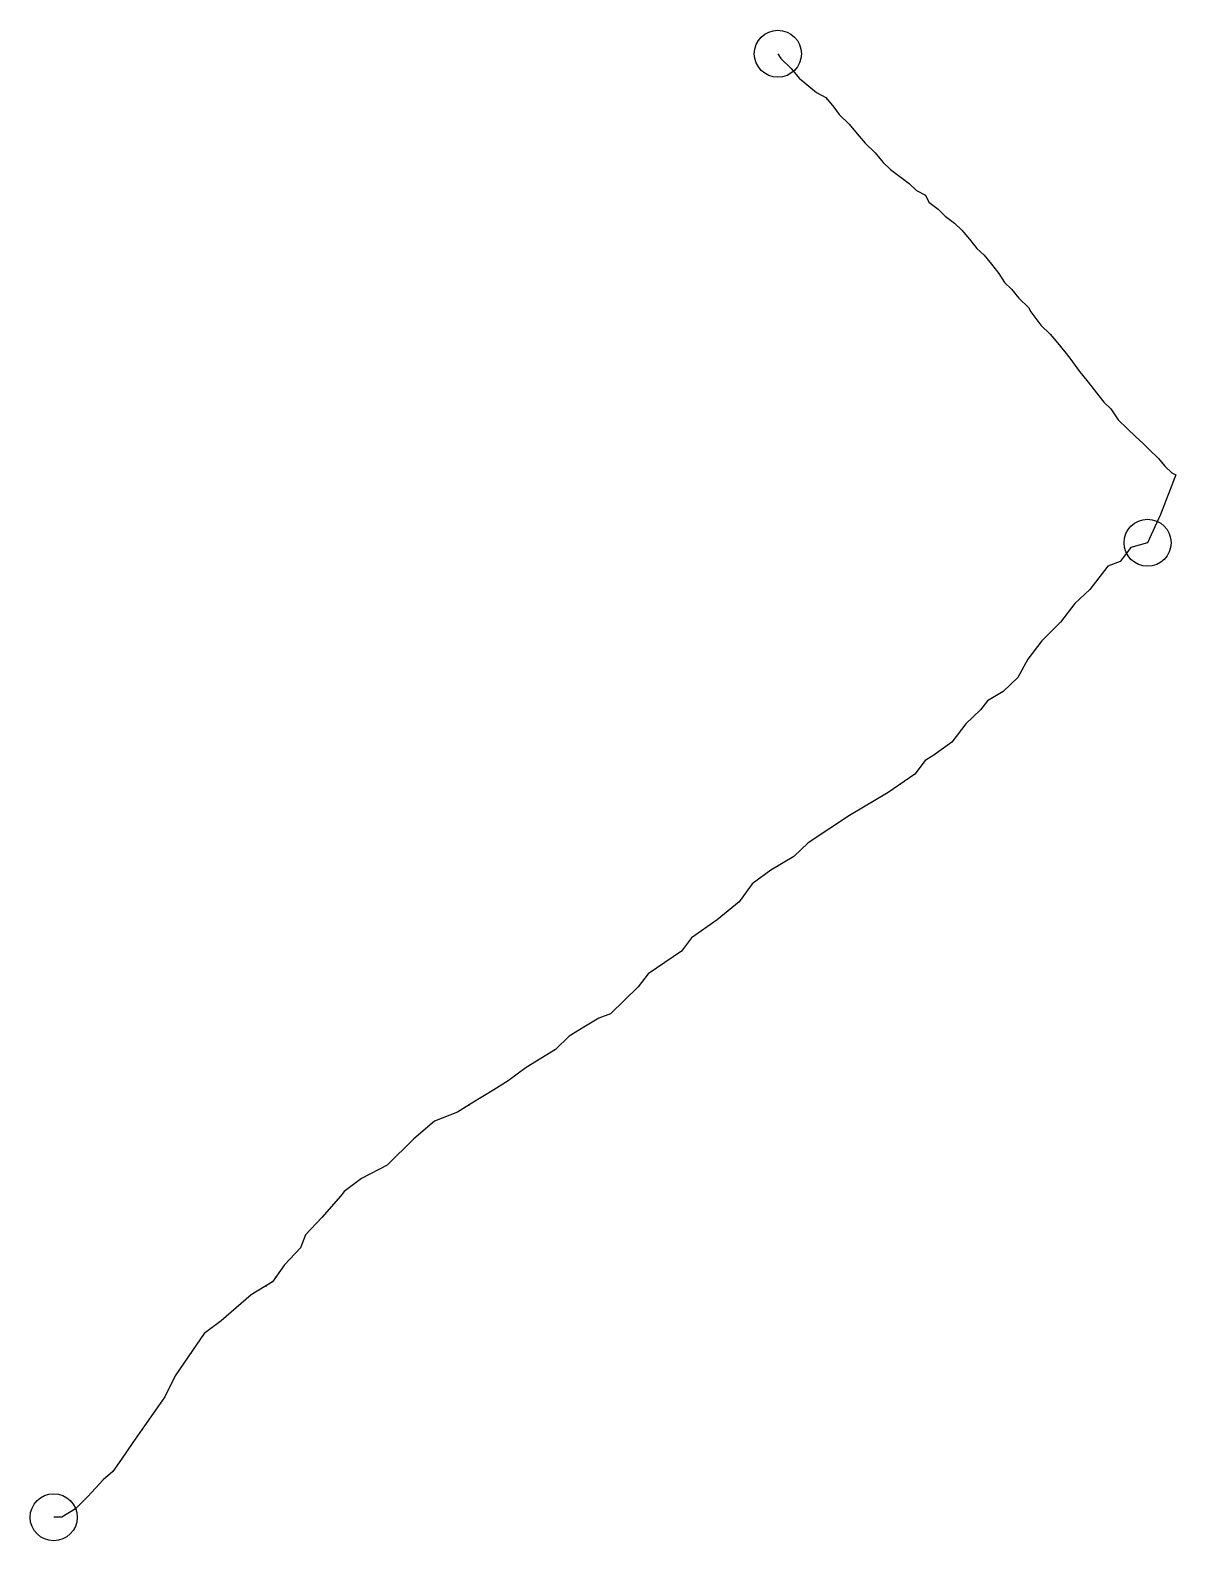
# Model space of a CAD drawing. Header units: metres. Extents: x 410776 to 410913, y 8270297 to 8270477.
import ezdxf

# ---------------------------------------------------------------- set-up
doc = ezdxf.new("R2010")
doc.units = ezdxf.units.M
for name, color, linetype in [('CV_OSM', 30, 'Continuous'), ('EJE_KML', 5, 'Continuous'), ('PN_CANDIDATO', 4, 'Continuous')]:
    doc.layers.add(name, color=color, linetype=linetype)

msp = doc.modelspace()

# ---------------------------------------------------------------- linework, layer by layer
at = {"layer": 'CV_OSM'}
for p in [(410871.05, 8270468.81), (410910.99, 8270425.45), (410912.36, 8270423.55), (410879.77, 8270387.25), (410828.39, 8270349.02), (410805.4, 8270328.53), (410804.27, 8270327.52), (410795.32, 8270319.54), (410789.49, 8270310.42)]:
    msp.add_point(p, dxfattribs=at)
at = {"layer": 'EJE_KML'}
msp.add_lwpolyline([(410865.19, 8270474.22), (410865.55, 8270473.64), (410866.77, 8270472.47), (410867.73, 8270471.31), (410869.79, 8270469.58), (410870.9, 8270468.99), (410871.85, 8270467.84), (410872.51, 8270466.98), (410873.7, 8270465.82), (410874.65, 8270464.68), (410875.59, 8270463.55), (410876.78, 8270462.41), (410877.71, 8270461.28), (410878.59, 8270460.44), (410879.71, 8270459.6), (410880.84, 8270458.75), (410881.71, 8270457.92), (410882.78, 8270457.36), (410883.16, 8270456.53), (410884.27, 8270455.7), (410885.13, 8270454.87), (410886.24, 8270454.04), (410887.09, 8270453.22), (410887.99, 8270452.13), (410888.89, 8270451.04), (410889.74, 8270450.23), (410890.63, 8270449.14), (410891.52, 8270448.05), (410892.17, 8270446.98), (410893.02, 8270446.17), (410893.9, 8270445.1), (410895.02, 8270444.02), (410895.33, 8270443.49), (410896.52, 8270441.9), (410897.63, 8270440.84), (410898.5, 8270439.79), (410899.36, 8270438.74), (410899.94, 8270437.95), (410901.12, 8270436.37), (410901.98, 8270435.32), (410902.57, 8270434.54), (410903.42, 8270433.49), (410904, 8270432.71), (410904.82, 8270431.93), (410905.7, 8270430.64), (410906.77, 8270429.61), (410907.83, 8270428.6), (410908.63, 8270427.84), (410909.42, 8270427.08), (410910.48, 8270426.08), (410911.3, 8270425.08), (410912.08, 8270424.33), (410912.57, 8270424.08), (410910.75, 8270419.36), (410909.21, 8270415.99), (410907.22, 8270415.43), (410905.93, 8270413.76), (410904.47, 8270413.2), (410902.33, 8270410.42), (410900.54, 8270408.75), (410898.84, 8270406.53), (410896.63, 8270404.33), (410894.94, 8270402.12), (410893.78, 8270399.93), (410892.01, 8270398.28), (410890.15, 8270397.18), (410889.32, 8270396.08), (410887.56, 8270394.43), (410885.91, 8270392.24), (410883.64, 8270390.61), (410882.72, 8270390.06), (410881.49, 8270388.43), (410878.32, 8270386.25), (410873.74, 8270383.52), (410868.79, 8270380.25), (410867.08, 8270378.63), (410864.36, 8270377), (410862.15, 8270375.38), (410860.57, 8270373.24), (410857.97, 8270371.09), (410854.89, 8270368.95), (410853.71, 8270367.35), (410849.74, 8270364.68), (410848.57, 8270363.1), (410845.25, 8270359.92), (410843.86, 8270359.38), (410842.09, 8270358.32), (410840.33, 8270357.26), (410838.7, 8270355.66), (410835.21, 8270353.51), (410833.1, 8270351.92), (410831.36, 8270350.85), (410828.77, 8270349.25), (410827.03, 8270348.19), (410824.32, 8270347.11), (410821.86, 8270345.01), (410818.67, 8270341.88), (410815.61, 8270340.3), (410813.54, 8270338.73), (410813.17, 8270338.22), (410810.88, 8270335.64), (410808.95, 8270333.58), (410808.36, 8270332.06), (410806.44, 8270330.01), (410805.01, 8270327.98), (410802.49, 8270326.43), (410798.92, 8270323.37), (410796.9, 8270321.83), (410795.51, 8270319.82), (410794.47, 8270318.31), (410793.43, 8270316.81), (410792.19, 8270314.32), (410790.81, 8270312.33), (410789.78, 8270310.84), (410788.41, 8270308.86), (410787.05, 8270306.89), (410786.03, 8270305.41), (410784.87, 8270304.42), (410783.04, 8270302.45), (410781.55, 8270300.98), (410779.93, 8270299.98), (410778.97, 8270299.96)], dxfattribs=at)
at = {"layer": 'PN_CANDIDATO'}
for centre in [(410865.19, 8270474.21), (410909.21, 8270415.99), (410778.97, 8270299.96)]:
    msp.add_circle(centre, 2.8, dxfattribs=at)

doc.saveas('drawing.dxf')
